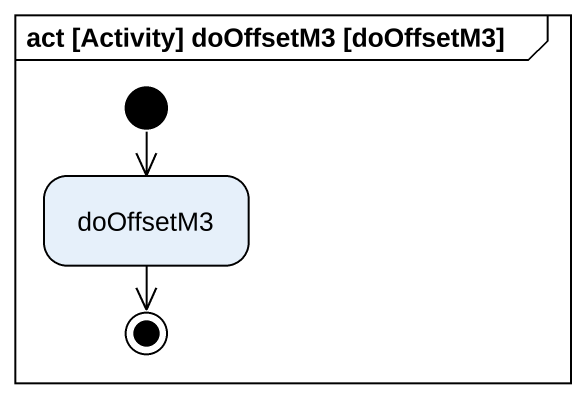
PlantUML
@startuml
mainframe act [Activity] doOffsetM3 [doOffsetM3]
hide empty description
state doOffsetM3
[*] --> doOffsetM3
doOffsetM3 --> [*]
@enduml
